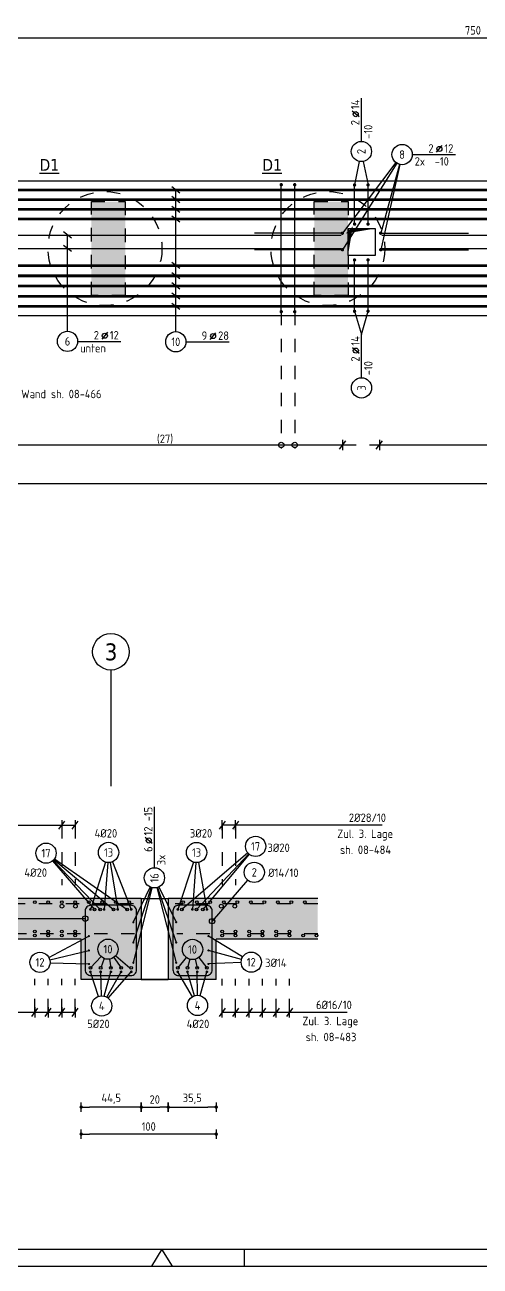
# Model space of a CAD drawing. Extents: x -8.7 to 34.4, y 0 to 21.
# Drawn here: x 5.15 to 8.52, y 0 to 9.19 of the extents above; entities that cross this region are included whole.
import ezdxf
from ezdxf.enums import TextEntityAlignment as Align

# ---------------------------------------------------------------- set-up
doc = ezdxf.new("R2010")
doc.units = 0
doc.header["$LTSCALE"] = 0.25
for name, pattern in [('AUSGEZOGEN', [1000.01, 1000, 0.01]), ('DASHED2', [0.375, 0.25, -0.125]), ('HIDDEN2', [0.187, 0.125, -0.062]), ('HIDDEN4', [0.12, 0.02, -0.1]), ('PUNKT', [0.175, 0.05, -0.125]), ('VERDECKT', [0.375, 0.25, -0.125])]:
    doc.linetypes.add(name, pattern=pattern)
for name, color, linetype in [('ACHSEN', 7, 'Continuous'), ('BETON', 7, 'Continuous'), ('DETAIL', 7, 'Continuous'), ('DRUEBER', 7, 'Continuous'), ('grau_hell', 7, 'Continuous'), ('grau_mittel', 7, 'Continuous'), ('HILFE', 7, 'Continuous'), ('MASSE', 7, 'Continuous'), ('OBJEKT', 7, 'Continuous'), ('RAHMEN', 7, 'Continuous'), ('RND', 7, 'Continuous'), ('SCHATTEN', 7, 'Continuous'), ('SFP_Achsen', 7, 'Continuous'), ('TEXT', 7, 'Continuous')]:
    doc.layers.add(name, color=color, linetype=linetype)
doc.styles.add('helv', font='tahoma.ttf')
doc.styles.add('txt', font='isocp.shx')
doc.dimstyles.new('DOT_I', dxfattribs={"dimscale": 0.25, "dimtxt": 0.25, "dimasz": 0.25, "dimexe": 0.1, "dimexo": 0.3, "dimgap": 0.1, "dimtad": 1, "dimdec": 3, "dimzin": 3, "dimtxsty": 'txt', "dimblk": 'DOT', "dimblk1": 'DOT', "dimblk2": 'DOT', "dimsah": 1, "dimcen": 0.1, "dimse1": 1, "dimse2": 1, "dimazin": 0, "dimtfac": 1, "dimtdec": 4, "dimtix": 1, "dimtmove": 2, "dimatfit": 3, "dimfxl": 0, "dimtvp": 1, "dimtolj": 1, "dimtzin": 0, "dimarcsym": 0})

# ---------------------------------------------------------------- blocks, each defined once
blk = doc.blocks.new('RND_LEI')
at = {"layer": 'RND', "color": 7, "linetype": 'Continuous'}
blk.add_line((1.022, 0.066), (1.19, 0.27), dxfattribs=at)
for centre, radius in [((0, 0), 0.3), ((1.106, 0.168), 0.075)]:
    blk.add_circle(centre, radius, dxfattribs=at)
at = {"layer": 'RND', "color": 7, "linetype": 'Continuous', "style": 'txt'}
blk.add_attdef('POSL', text='', height=0.25, dxfattribs=at).set_placement((0, 0), align=Align.MIDDLE)
blk.add_attdef('ANZ', text='', height=0.25, dxfattribs=at).set_placement((0.931, 0.057), align=Align.RIGHT)
for tag, p in [('DUM', (1.253, 0.057)), ('ABSTD', (1.674, 0.057)), ('POSTXT', (0.374, -0.327))]:
    blk.add_attdef(tag, p, '', height=0.25, dxfattribs=at)
blk = doc.blocks.new('lei_gre')
at = {"layer": 'RND', "color": 7, "linetype": 'Continuous'}
for p, q in [((-0.09, -0.12), (0.09, 0.12)), ((0, 0.149), (0, -0.151))]:
    blk.add_line(p, q, dxfattribs=at)
blk = doc.blocks.new('DOT')
at = {"layer": 'MASSE', "color": 7, "linetype": 'Continuous'}
for p, q in [((0, 0), (-1, 0)), ((0, 0.54), (0, -0.54))]:
    blk.add_line(p, q, dxfattribs=at)
at = {"layer": 'MASSE', "color": 7, "linetype": 'Continuous', "const_width": 0.2}
blk.add_lwpolyline([(-0.1, 0, 1), (0.1, 0, 1)], format="xyb", close=True, dxfattribs=at)
blk = doc.blocks.new('*D23')
at = {"layer": 'Defpoints', "color": 0, "linetype": 'AUSGEZOGEN', "transparency": 16777216}
for p in [(4.716, 9.094), (12.216, 9.094), (12.216, 9.094)]:
    blk.add_point(p, dxfattribs=at)
at = {"layer": 'MASSE', "color": 0, "linetype": 'AUSGEZOGEN', "lineweight": -2, "transparency": 16777216}
blk.add_line((4.7785, 9.094), (12.1535, 9.094), dxfattribs=at)
at = {"layer": 'MASSE', "color": 0, "linetype": 'AUSGEZOGEN', "lineweight": -2, "transparency": 16777216, "xscale": 0.0625, "yscale": 0.0625, "zscale": 0.0625, "rotation": 180}
blk.add_blockref('DOT', (4.716, 9.094), dxfattribs=at)
at = {"layer": 'MASSE', "color": 0, "linetype": 'AUSGEZOGEN', "lineweight": -2, "transparency": 16777216, "xscale": 0.0625, "yscale": 0.0625, "zscale": 0.0625}
blk.add_blockref('DOT', (12.216, 9.094), dxfattribs=at)
at = {"layer": 'MASSE', "color": 0, "linetype": 'AUSGEZOGEN', "transparency": 16777216, "insert": (8.466, 9.1502), "char_height": 0.0625, "attachment_point": 5, "style": 'txt'}
blk.add_mtext('\\A1;750', dxfattribs=at)
blk = doc.blocks.new('RND_HIN')
at = {"layer": 'RND', "color": 7, "linetype": 'Continuous'}
blk.add_circle((0, 0), 0.3, dxfattribs=at)
at = {"layer": 'RND', "color": 7, "linetype": 'Continuous', "style": 'txt'}
blk.add_attdef('POSI', text='', height=0.25, dxfattribs=at).set_placement((0, 0), align=Align.MIDDLE)
blk = doc.blocks.new('DINA0')
at = {"color": 7, "linetype": 'Continuous'}
for p, q in [((59.45, 0.5), (59.14, 0)), ((59.76, 0), (59.45, 0.5))]:
    blk.add_line(p, q, dxfattribs=at)
at = {"layer": 'RAHMEN', "color": 5}
blk.add_line((2, 0.5), (118.4, 0.5), dxfattribs=at)
at = {"layer": 'RAHMEN', "color": 7}
blk.add_line((61.9, 0), (61.9, 0.5), dxfattribs=at)
at = {"layer": 'RAHMEN'}
blk.add_line((0, 0), (118.9, 0), dxfattribs=at)
blk = doc.blocks.new('*D45')
at = {"layer": 'Defpoints', "color": 0, "linetype": 'AUSGEZOGEN', "transparency": 16777216}
for p in [(5.5646, 0.9777), (5.5646, 0.9777), (6.5646, 0.9777)]:
    blk.add_point(p, dxfattribs=at)
at = {"layer": 'MASSE', "color": 0, "linetype": 'AUSGEZOGEN', "lineweight": -2, "transparency": 16777216}
blk.add_line((6.5021, 0.9777), (5.6271, 0.9777), dxfattribs=at)
at = {"layer": 'MASSE', "color": 0, "linetype": 'AUSGEZOGEN', "lineweight": -2, "transparency": 16777216, "xscale": 0.0625, "yscale": 0.0625, "zscale": 0.0625, "rotation": 180}
blk.add_blockref('DOT', (5.5646, 0.9777), dxfattribs=at)
at = {"layer": 'MASSE', "color": 0, "linetype": 'AUSGEZOGEN', "lineweight": -2, "transparency": 16777216, "xscale": 0.0625, "yscale": 0.0625, "zscale": 0.0625}
blk.add_blockref('DOT', (6.5646, 0.9777), dxfattribs=at)
at = {"layer": 'MASSE', "color": 0, "linetype": 'AUSGEZOGEN', "transparency": 16777216, "insert": (6.0646, 1.0339), "char_height": 0.0625, "attachment_point": 5, "style": 'txt'}
blk.add_mtext('\\A1;100', dxfattribs=at)
blk = doc.blocks.new('*D47')
at = {"layer": 'Defpoints', "color": 0, "linetype": 'AUSGEZOGEN', "transparency": 16777216}
for p in [(5.5646, 1.1777), (5.5646, 1.1777), (6.0096, 1.1777)]:
    blk.add_point(p, dxfattribs=at)
at = {"layer": 'MASSE', "color": 0, "linetype": 'AUSGEZOGEN', "lineweight": -2, "transparency": 16777216}
blk.add_line((5.9471, 1.1777), (5.6271, 1.1777), dxfattribs=at)
at = {"layer": 'MASSE', "color": 0, "linetype": 'AUSGEZOGEN', "lineweight": -2, "transparency": 16777216, "xscale": 0.0625, "yscale": 0.0625, "zscale": 0.0625, "rotation": 180}
blk.add_blockref('DOT', (5.5646, 1.1777), dxfattribs=at)
at = {"layer": 'MASSE', "color": 0, "linetype": 'AUSGEZOGEN', "lineweight": -2, "transparency": 16777216, "xscale": 0.0625, "yscale": 0.0625, "zscale": 0.0625}
blk.add_blockref('DOT', (6.0096, 1.1777), dxfattribs=at)
at = {"layer": 'MASSE', "color": 0, "linetype": 'AUSGEZOGEN', "transparency": 16777216, "insert": (5.7871, 1.2386), "char_height": 0.0625, "attachment_point": 5, "style": 'txt'}
blk.add_mtext('\\A1;44,5', dxfattribs=at)
blk = doc.blocks.new('*D48')
at = {"layer": 'Defpoints', "color": 0, "linetype": 'AUSGEZOGEN', "transparency": 16777216}
for p in [(6.0096, 1.1777), (6.2096, 1.1777), (6.2096, 1.1777)]:
    blk.add_point(p, dxfattribs=at)
at = {"layer": 'MASSE', "color": 0, "linetype": 'AUSGEZOGEN', "lineweight": -2, "transparency": 16777216}
blk.add_line((6.0721, 1.1777), (6.1471, 1.1777), dxfattribs=at)
at = {"layer": 'MASSE', "color": 0, "linetype": 'AUSGEZOGEN', "lineweight": -2, "transparency": 16777216, "xscale": 0.0625, "yscale": 0.0625, "zscale": 0.0625, "rotation": 180}
blk.add_blockref('DOT', (6.0096, 1.1777), dxfattribs=at)
at = {"layer": 'MASSE', "color": 0, "linetype": 'AUSGEZOGEN', "lineweight": -2, "transparency": 16777216, "xscale": 0.0625, "yscale": 0.0625, "zscale": 0.0625}
blk.add_blockref('DOT', (6.2096, 1.1777), dxfattribs=at)
at = {"layer": 'MASSE', "color": 0, "linetype": 'AUSGEZOGEN', "transparency": 16777216, "insert": (6.1096, 1.2339), "char_height": 0.0625, "attachment_point": 5, "style": 'txt'}
blk.add_mtext('\\A1;20', dxfattribs=at)
blk = doc.blocks.new('*D49')
at = {"layer": 'Defpoints', "color": 0, "linetype": 'AUSGEZOGEN', "transparency": 16777216}
for p in [(6.2096, 1.1777), (6.5646, 1.1777), (6.5646, 1.1777)]:
    blk.add_point(p, dxfattribs=at)
at = {"layer": 'MASSE', "color": 0, "linetype": 'AUSGEZOGEN', "lineweight": -2, "transparency": 16777216}
blk.add_line((6.2721, 1.1777), (6.5021, 1.1777), dxfattribs=at)
at = {"layer": 'MASSE', "color": 0, "linetype": 'AUSGEZOGEN', "lineweight": -2, "transparency": 16777216, "xscale": 0.0625, "yscale": 0.0625, "zscale": 0.0625, "rotation": 180}
blk.add_blockref('DOT', (6.2096, 1.1777), dxfattribs=at)
at = {"layer": 'MASSE', "color": 0, "linetype": 'AUSGEZOGEN', "lineweight": -2, "transparency": 16777216, "xscale": 0.0625, "yscale": 0.0625, "zscale": 0.0625}
blk.add_blockref('DOT', (6.5646, 1.1777), dxfattribs=at)
at = {"layer": 'MASSE', "color": 0, "linetype": 'AUSGEZOGEN', "transparency": 16777216, "insert": (6.3871, 1.2386), "char_height": 0.0625, "attachment_point": 5, "style": 'txt'}
blk.add_mtext('\\A1;35,5', dxfattribs=at)

msp = doc.modelspace()

# ---------------------------------------------------------------- hatches: boundary and pattern name
at = {"layer": 'grau_hell'}
for points in [[(5.891, 7.8822), (5.641, 7.8822), (5.641, 7.1872), (5.891, 7.1872)], [(7.291, 7.1872), (7.541, 7.1872), (7.541, 7.8822), (7.291, 7.8822)]]:
    msp.add_hatch(color=9, dxfattribs=at).paths.add_polyline_path(points)

# ---------------------------------------------------------------- linework, layer by layer
at = {"layer": 'ACHSEN', "color": 140, "linetype": 'AUSGEZOGEN'}
msp.add_line((5.7846, 4.4138), (5.7846, 3.5541), dxfattribs=at)
at = {"layer": 'BETON', "color": 6, "linetype": 'AUSGEZOGEN'}
for p, q in [((4.841, 8.0372), (9.566, 8.0372)), ((9.566, 7.0372), (4.841, 7.0372)), ((6.0096, 2.7218), (4.8128, 2.7218)), ((6.0096, 2.7218), (6.0096, 2.1218)), ((7.3164, 2.7218), (6.2096, 2.7218)), ((6.2096, 2.7218), (6.2096, 2.1218)), ((5.5646, 2.4218), (4.8128, 2.4218)), ((5.5646, 2.1218), (5.5646, 2.4218)), ((7.3164, 2.4218), (6.5646, 2.4218)), ((6.5646, 2.1218), (6.5646, 2.4218)), ((6.5646, 2.1218), (5.5646, 2.1218))]:
    msp.add_line(p, q, dxfattribs=at)
msp.add_lwpolyline([(7.741, 7.4821), (7.541, 7.4821), (7.541, 7.6822), (7.741, 7.6822)], close=True, dxfattribs=at)
at = {"layer": 'DETAIL', "color": 102, "linetype": 'VERDECKT'}
for centre in [(5.7413, 7.5349), (7.3913, 7.5349)]:
    msp.add_circle(centre, 0.4217, dxfattribs=at)
at = {"layer": 'DRUEBER', "color": 7, "linetype": 'PUNKT', "lineweight": -2}
for points in [[(5.641, 7.8822), (5.891, 7.8822), (5.891, 7.1872), (5.641, 7.1872)], [(7.291, 7.8822), (7.541, 7.8822), (7.541, 7.1872), (7.291, 7.1872)]]:
    msp.add_lwpolyline(points, close=True, dxfattribs=at)
at = {"layer": 'grau_mittel', "color": 61}
for points in [[(4.8128, 2.7218), (6.0096, 2.7218), (4.8128, 2.4218), (6.0096, 2.4218)], [(7.3164, 2.7218), (6.2096, 2.7218), (7.3164, 2.4218), (6.2096, 2.4218)], [(5.5646, 2.4218), (6.0096, 2.4218), (5.5646, 2.1218), (6.0096, 2.1218)], [(6.5646, 2.4218), (6.2096, 2.4218), (6.5646, 2.1218), (6.2096, 2.1218)]]:
    msp.add_solid(points, dxfattribs=at)
at = {"layer": 'HILFE', "color": 102, "linetype": 'AUSGEZOGEN'}
for p, q in [((4.5936, 3.2654), (5.521, 3.2654)), ((7.7935, 3.2654), (6.6082, 3.2654)), ((4.5936, 1.8795), (5.521, 1.8795)), ((7.5357, 1.8792), (6.6082, 1.8792))]:
    msp.add_line(p, q, dxfattribs=at)
at = {"layer": 'OBJEKT', "color": 7, "linetype": 'AUSGEZOGEN'}
for p, q in [((6.0096, 2.7218), (6.2096, 2.7218)), ((6.0096, 2.1218), (6.2096, 2.1218))]:
    msp.add_line(p, q, dxfattribs=at)
at = {"layer": 'RND', "color": 7, "linetype": 'AUSGEZOGEN'}
for p, q in [((7.6395, 8.3283), (7.6395, 8.6483)), ((8.0162, 8.2307), (8.3362, 8.2307)), ((7.6407, 6.578), (7.6407, 6.898)), ((5.5385, 6.8475), (5.8585, 6.8475)), ((6.3404, 6.8444), (6.6604, 6.8444)), ((4.8702, 6.0803), (7.501, 6.0803)), ((7.773, 6.0803), (9.5393, 6.0803)), ((2.1534, 5.7939), (12.0616, 5.7939)), ((6.1069, 2.9503), (6.1069, 3.4018))]:
    msp.add_line(p, q, dxfattribs=at)
at = {"layer": 'RND', "color": 102, "linetype": 'AUSGEZOGEN'}
for p, q in [((7.8959, 8.1709), (7.4992, 7.6483)), ((7.9014, 8.1671), (7.4992, 7.5262)), ((7.6245, 8.1798), (7.589, 8.0056)), ((7.6542, 8.1797), (7.689, 8.0056)), ((7.9215, 8.1583), (7.7828, 7.6483)), ((7.9248, 8.1575), (7.7828, 7.5262)), ((6.2654, 6.9194), (6.2654, 7.9684)), ((5.4635, 6.9225), (5.4635, 7.6349)), ((7.589, 7.0706), (7.6407, 6.898)), ((7.6407, 6.898), (7.689, 7.0706)), ((6.7996, 3.0598), (6.3102, 2.6414)), ((6.8052, 3.0539), (6.418, 2.6414)), ((6.8085, 3.051), (6.4658, 2.6414)), ((5.3534, 3.0011), (5.6634, 2.6414)), ((5.3564, 3.0038), (5.7042, 2.6414)), ((5.3621, 3.01), (5.805, 2.6414)), ((5.3661, 3.0152), (5.9058, 2.6414)), ((5.7449, 2.992), (5.6334, 2.6414)), ((5.7617, 2.9887), (5.7342, 2.6414)), ((5.7794, 2.9894), (5.835, 2.6414)), ((5.7954, 2.9938), (5.9358, 2.6414)), ((6.3958, 2.9916), (6.2802, 2.6414)), ((6.4137, 2.9881), (6.388, 2.6414)), ((6.4327, 2.9891), (6.4958, 2.6414)), ((6.7975, 2.8592), (6.5346, 2.5545)), ((6.0747, 2.8075), (5.9508, 2.5463)), ((6.0837, 2.804), (5.9508, 2.3963)), ((6.0888, 2.8025), (5.9508, 2.2463)), ((6.1256, 2.8026), (6.2684, 2.2463)), ((6.1309, 2.8042), (6.2684, 2.3963)), ((6.14, 2.8079), (6.2684, 2.5463)), ((4.7116, 2.5739), (5.5946, 2.5739)), ((5.3258, 2.285), (5.6221, 2.4439)), ((6.7603, 2.2898), (6.5072, 2.4439)), ((5.3326, 2.2673), (5.6221, 2.3377)), ((5.8205, 2.2987), (5.9258, 2.2094)), ((6.7521, 2.2706), (6.5072, 2.3377)), ((5.3346, 2.2471), (5.6221, 2.2377)), ((5.7118, 2.2926), (5.6334, 2.2094)), ((5.7358, 2.2774), (5.709, 2.2094)), ((5.7747, 2.2731), (5.7846, 2.2094)), ((5.8064, 2.2859), (5.8602, 2.2094)), ((6.3424, 2.2867), (6.2802, 2.2094)), ((6.3695, 2.2728), (6.3521, 2.2094)), ((6.4079, 2.2725), (6.424, 2.2094)), ((6.4356, 2.2861), (6.4958, 2.2094)), ((6.7495, 2.2477), (6.5072, 2.2377)), ((5.6931, 1.9978), (5.6334, 2.1794)), ((5.7143, 2.0015), (5.709, 2.1794)), ((5.736, 1.999), (5.7846, 2.1794)), ((5.7535, 1.9918), (5.8602, 2.1794)), ((5.7656, 1.9832), (5.9358, 2.1794)), ((6.3881, 1.9954), (6.2802, 2.1794)), ((6.4047, 2.0026), (6.3521, 2.1794)), ((6.4254, 2.0057), (6.424, 2.1794)), ((6.4463, 2.0029), (6.4958, 2.1794))]:
    msp.add_line(p, q, dxfattribs=at)
at = {"layer": 'RND', "color": 102, "linetype": 'VERDECKT'}
for p, q in [((7.0462, 7.0672), (7.0462, 6.0553)), ((7.1462, 7.0672), (7.1462, 6.0553))]:
    msp.add_line(p, q, dxfattribs=at)
at = {"layer": 'RND', "color": 7, "linetype": 'VERDECKT'}
msp.add_line((7.501, 6.0803), (7.773, 6.0803), dxfattribs=at)
at = {"layer": 'RND', "color": 7, "linetype": 'HIDDEN4'}
for p, q in [((5.421, 3.2654), (5.421, 2.8215)), ((5.521, 3.2654), (5.521, 2.8215)), ((6.6082, 3.2654), (6.6082, 2.8215)), ((6.7082, 3.2654), (6.7082, 2.8215)), ((5.221, 1.8795), (5.221, 2.1269)), ((5.321, 1.8795), (5.321, 2.1269)), ((5.421, 1.8795), (5.421, 2.1269)), ((5.521, 1.8795), (5.521, 2.1269)), ((6.6082, 1.8792), (6.6082, 2.1269)), ((6.7082, 1.8792), (6.7082, 2.1269)), ((6.8082, 1.8792), (6.8082, 2.1269)), ((6.9082, 1.8792), (6.9082, 2.1269)), ((7.0082, 1.8792), (7.0082, 2.1269)), ((7.1082, 1.8792), (7.1082, 2.1269))]:
    msp.add_line(p, q, dxfattribs=at)
at = {"layer": 'RND', "color": 1, "linetype": 'DASHED2'}
for p, q in [((5.951, 2.6818), (4.8128, 2.6818)), ((7.3164, 2.6818), (6.2611, 2.6818)), ((5.9603, 2.4618), (4.8128, 2.4618)), ((7.3164, 2.4618), (6.2726, 2.4618))]:
    msp.add_line(p, q, dxfattribs=at)
at = {"layer": 'RND', "color": 7, "linetype": 'AUSGEZOGEN'}
for points, const_width in [([(7.04, 8.0072, 1), (7.0525, 8.0072, 1)], 0.0125), ([(7.14, 8.0072, 1), (7.1525, 8.0072, 1)], 0.0125), ([(7.5828, 8.0056, 1), (7.5953, 8.0056, 1)], 0.0125), ([(7.6828, 8.0056, 1), (7.6953, 8.0056, 1)], 0.0125), ([(7.5828, 7.7156, 1), (7.5953, 7.7156, 1)], 0.0125), ([(7.6828, 7.7156, 1), (7.6953, 7.7156, 1)], 0.0125), ([(7.5054, 7.6483, -1), (7.4929, 7.6483, -1)], 0.0125), ([(7.7765, 7.6483, 1), (7.789, 7.6483, 1)], 0.0125), ([(7.5054, 7.5262, 1), (7.4929, 7.5262, 1)], 0.0125), ([(7.7765, 7.5262, -1), (7.789, 7.5262, -1)], 0.0125), ([(7.5828, 7.4506, 1), (7.5953, 7.4506, 1)], 0.0125), ([(7.6828, 7.4506, 1), (7.6953, 7.4506, 1)], 0.0125), ([(7.04, 7.0672, 1), (7.0525, 7.0672, 1)], 0.0125), ([(7.14, 7.0672, 1), (7.1525, 7.0672, 1)], 0.0125), ([(7.5828, 7.0706, 1), (7.5953, 7.0706, 1)], 0.0125), ([(7.6828, 7.0706, 1), (7.6953, 7.0706, 1)], 0.0125), ([(5.6284, 2.6414, 1), (5.6384, 2.6414, 1)], 0.01), ([(5.7292, 2.6414, 1), (5.7392, 2.6414, 1)], 0.01), ([(5.83, 2.6414, 1), (5.84, 2.6414, 1)], 0.01), ([(5.9308, 2.6414, 1), (5.9408, 2.6414, 1)], 0.01), ([(5.9308, 2.6414, 1), (5.9408, 2.6414, 1)], 0.01), ([(6.2752, 2.6414, 1), (6.2852, 2.6414, 1)], 0.01), ([(6.383, 2.6414, 1), (6.393, 2.6414, 1)], 0.01), ([(6.4908, 2.6414, 1), (6.5008, 2.6414, 1)], 0.01), ([(6.4908, 2.6414, 1), (6.5008, 2.6414, 1)], 0.01), ([(5.9468, 2.5463, 1), (5.9548, 2.5463, 1)], 0.008), ([(6.2724, 2.5463, -1), (6.2644, 2.5463, -1)], 0.008), ([(5.6181, 2.4439, 1), (5.6261, 2.4439, 1)], 0.008), ([(5.9468, 2.3963, 1), (5.9548, 2.3963, 1)], 0.008), ([(6.2724, 2.3963, -1), (6.2644, 2.3963, -1)], 0.008), ([(6.5112, 2.4439, -1), (6.5032, 2.4439, -1)], 0.008), ([(5.6181, 2.3377, 1), (5.6261, 2.3377, 1)], 0.008), ([(6.5112, 2.3377, -1), (6.5032, 2.3377, -1)], 0.008), ([(5.6181, 2.2377, 1), (5.6261, 2.2377, 1)], 0.008), ([(5.9468, 2.2463, 1), (5.9548, 2.2463, 1)], 0.008), ([(6.2724, 2.2463, -1), (6.2644, 2.2463, -1)], 0.008), ([(6.5112, 2.2377, -1), (6.5032, 2.2377, -1)], 0.008), ([(5.6284, 2.1794, 1), (5.6384, 2.1794, 1)], 0.01), ([(5.704, 2.1794, 1), (5.714, 2.1794, 1)], 0.01), ([(5.7796, 2.1794, 1), (5.7896, 2.1794, 1)], 0.01), ([(5.8552, 2.1794, 1), (5.8652, 2.1794, 1)], 0.01), ([(5.9408, 2.1794, -1), (5.9308, 2.1794, -1)], 0.01), ([(5.9308, 2.1794, 1), (5.9408, 2.1794, 1)], 0.01), ([(6.2752, 2.1794, 1), (6.2852, 2.1794, 1)], 0.01), ([(6.3471, 2.1794, 1), (6.3571, 2.1794, 1)], 0.01), ([(6.419, 2.1794, 1), (6.429, 2.1794, 1)], 0.01), ([(6.5008, 2.1794, -1), (6.4908, 2.1794, -1)], 0.01), ([(6.4908, 2.1794, 1), (6.5008, 2.1794, 1)], 0.01), ([(6.4908, 2.1794, 1), (6.5008, 2.1794, 1)], 0.01)]:
    msp.add_lwpolyline(points, format="xyb", close=True, dxfattribs=dict(at, const_width=const_width))
at = {"layer": 'RND', "color": 1, "linetype": 'AUSGEZOGEN'}
for points in [[(7.0462, 7.0672), (7.0462, 8.0072)], [(7.1462, 7.0672), (7.1462, 8.0072)], [(7.589, 7.7156), (7.589, 8.0056)], [(7.689, 7.7156), (7.689, 8.0056)], [(4.0408, 7.6349), (7.4908, 7.6349)], [(7.4992, 7.6483), (6.8492, 7.6483)], [(7.7828, 7.6483), (8.4328, 7.6483)], [(7.791, 7.6349), (12.291, 7.6349)], [(4.0408, 7.5349), (7.4908, 7.5349)], [(7.4992, 7.5262), (6.8492, 7.5262)], [(7.589, 7.0706), (7.589, 7.4506)], [(7.689, 7.0706), (7.689, 7.4506)], [(7.7828, 7.5262), (8.4328, 7.5262)], [(7.791, 7.5349), (12.291, 7.5349)]]:
    msp.add_lwpolyline(points, dxfattribs=at)
at = {"layer": 'RND', "color": 1, "linetype": 'HIDDEN2', "const_width": 0.02}
for points in [[(5.0812, 7.9684), (5.3463, 7.9684)], [(5.0812, 7.8965), (5.3463, 7.8965)], [(5.0812, 7.8247), (5.3463, 7.8247)], [(5.0812, 7.7528), (5.3463, 7.7528)], [(5.0812, 7.4084), (5.3463, 7.4084)], [(5.0812, 7.3328), (5.3463, 7.3328)], [(5.0812, 7.2572), (5.3463, 7.2572)], [(5.0812, 7.1815), (5.3463, 7.1815)], [(5.0812, 7.1059), (5.3463, 7.1059)]]:
    msp.add_lwpolyline(points, dxfattribs=at)
at = {"layer": 'RND', "color": 1, "linetype": 'AUSGEZOGEN', "const_width": 0.02}
for points in [[(5.3463, 7.9684), (12.091, 7.9684)], [(5.3463, 7.8965), (12.091, 7.8965)], [(5.3463, 7.8247), (12.091, 7.8247)], [(5.3463, 7.7528), (12.091, 7.7528)], [(5.3463, 7.4084), (12.091, 7.4084)], [(5.3463, 7.3328), (12.091, 7.3328)], [(5.3463, 7.2572), (12.091, 7.2572)], [(5.3463, 7.1815), (12.091, 7.1815)], [(5.3463, 7.1059), (12.091, 7.1059)]]:
    msp.add_lwpolyline(points, dxfattribs=at)
at = {"layer": 'RND', "color": 1, "linetype": 'AUSGEZOGEN'}
for points in [[(5.6366, 2.1518), (5.9326, 2.1518, 0.414214), (5.9746, 2.1938), (5.9746, 2.6298, 0.414214), (5.9326, 2.6718), (5.6366, 2.6718, 0.414214), (5.5946, 2.6298), (5.5946, 2.1938, 0.414214)], [(6.2866, 2.1518), (6.4926, 2.1518, 0.414214), (6.5346, 2.1938), (6.5346, 2.6298, 0.414214), (6.4926, 2.6718), (6.2866, 2.6718, 0.414214), (6.2446, 2.6298), (6.2446, 2.1938, 0.414214)]]:
    msp.add_lwpolyline(points, format="xyb", close=True, dxfattribs=at)
at = {"layer": 'RND', "color": 7, "linetype": 'AUSGEZOGEN'}
for centre, radius in [((7.0462, 6.0803), 0.02), ((7.1462, 6.0803), 0.02), ((5.221, 2.695), 0.01), ((5.321, 2.695), 0.01), ((5.4221, 2.6657), 0.014), ((5.421, 2.695), 0.01), ((5.5221, 2.6657), 0.014), ((5.521, 2.695), 0.01), ((5.621, 2.695), 0.01), ((5.721, 2.695), 0.01), ((5.821, 2.695), 0.01), ((5.921, 2.695), 0.01), ((6.321, 2.695), 0.01), ((6.421, 2.695), 0.01), ((6.521, 2.695), 0.01), ((6.6021, 2.6657), 0.014), ((6.621, 2.695), 0.01), ((6.7021, 2.6657), 0.014), ((6.721, 2.695), 0.01), ((6.821, 2.695), 0.01), ((6.921, 2.695), 0.01), ((7.021, 2.695), 0.01), ((7.121, 2.695), 0.01), ((7.221, 2.695), 0.01), ((5.5946, 2.5739), 0.02), ((5.6634, 2.6414), 0.01), ((5.7042, 2.6414), 0.01), ((5.805, 2.6414), 0.01), ((5.9058, 2.6414), 0.01), ((6.3102, 2.6414), 0.01), ((6.418, 2.6414), 0.01), ((6.4658, 2.6414), 0.01), ((6.5346, 2.5545), 0.02), ((5.221, 2.4776), 0.01), ((5.321, 2.4776), 0.01), ((5.421, 2.4776), 0.01), ((5.521, 2.4776), 0.01), ((6.6082, 2.4776), 0.01), ((6.7082, 2.4776), 0.01), ((6.8082, 2.4776), 0.01), ((6.9082, 2.4776), 0.01), ((7.0082, 2.4776), 0.01), ((7.1082, 2.4776), 0.01), ((5.221, 2.4485), 0.01), ((5.321, 2.4485), 0.01), ((5.421, 2.4485), 0.01), ((5.521, 2.4485), 0.01), ((6.6082, 2.4485), 0.01), ((6.7082, 2.4485), 0.01), ((6.8082, 2.4485), 0.01), ((6.9082, 2.4485), 0.01), ((7.0082, 2.4485), 0.01), ((7.1082, 2.4485), 0.01), ((7.2082, 2.4485), 0.01), ((7.3082, 2.4485), 0.01), ((5.6334, 2.2094), 0.01), ((5.709, 2.2094), 0.01), ((5.7846, 2.2094), 0.01), ((5.8602, 2.2094), 0.01), ((5.9358, 2.2094), 0.01), ((6.2802, 2.2094), 0.01), ((6.3521, 2.2094), 0.01), ((6.424, 2.2094), 0.01), ((6.4958, 2.2094), 0.01)]:
    msp.add_circle(centre, radius, dxfattribs=at)
at = {"layer": 'SCHATTEN', "color": 1, "linetype": 'AUSGEZOGEN'}
msp.add_lwpolyline([(7.541, 7.4822, 0, 0.0326, 0), (7.5572, 7.6808, 0, 0, 0), (7.5423, 7.6659, 0.0326, 0, 0), (7.741, 7.6822, 0, 0, 0)], format="xyseb", dxfattribs=at)
at = {"layer": 'SFP_Achsen', "color": 7, "linetype": 'AUSGEZOGEN'}
msp.add_circle((5.7846, 4.5491), 0.1352, dxfattribs=at)

# ---------------------------------------------------------------- block references
at = {"layer": 'RAHMEN', "color": 102, "linetype": 'AUSGEZOGEN', "xscale": 0.25, "yscale": 0.25, "zscale": 0.25}
msp.add_blockref('DINA0', (-8.7, 0), dxfattribs=at)
at = {"layer": 'RND', "color": 7, "linetype": 'AUSGEZOGEN', "xscale": 0.25, "yscale": 0.25, "zscale": 0.25, "rotation": 90}
for p, values in [((7.6395, 8.2533), {'POSL': '2', 'DUM': '14', 'ANZ': '2', 'POSTXT': '-10'}), ((7.6407, 6.503), {'POSL': '3', 'DUM': '14', 'ANZ': '2', 'POSTXT': '-10'}), ((6.1069, 2.8753), {'POSL': '16', 'DUM': '12', 'ANZ': '6', 'ABSTD': '-15', 'POSTXT': '3x'})]:
    msp.add_blockref('RND_LEI', p, dxfattribs=at).add_auto_attribs(values)
at = {"layer": 'RND', "color": 7, "linetype": 'AUSGEZOGEN', "xscale": 0.25, "yscale": 0.25, "zscale": 0.25}
for name, p, values in [('RND_LEI', (7.9412, 8.2307), {'POSL': '8', 'DUM': '12', 'ANZ': '2', 'POSTXT': '2x  -10'}), ('RND_LEI', (5.4635, 6.8475), {'POSL': '6', 'DUM': '12', 'ANZ': '2', 'POSTXT': 'unten'}), ('RND_LEI', (6.2654, 6.8444), {'POSL': '10', 'DUM': '28', 'ANZ': '9'}), ('RND_HIN', (5.3044, 3.0579), {'POSI': '17'}), ('RND_HIN', (5.7676, 3.0635), {'POSI': '13'}), ('RND_HIN', (6.4193, 3.0629), {'POSI': '13'}), ('RND_HIN', (6.8566, 3.1085), {'POSI': '17'}), ('RND_HIN', (6.8465, 2.916), {'POSI': '2'}), ('RND_HIN', (5.7633, 2.3472), {'POSI': '10'}), ('RND_HIN', (6.3894, 2.3451), {'POSI': '10'}), ('RND_HIN', (5.2597, 2.2495), {'POSI': '12'}), ('RND_HIN', (6.8244, 2.2508), {'POSI': '12'}), ('RND_HIN', (5.7165, 1.9266), {'POSI': '4'}), ('RND_HIN', (6.4261, 1.9307), {'POSI': '4'})]:
    msp.add_blockref(name, p, dxfattribs=at).add_auto_attribs(values)
at = {"layer": 'RND', "color": 102, "linetype": 'AUSGEZOGEN', "xscale": 0.25, "yscale": 0.25, "zscale": 0.25, "rotation": 90}
for p in [(6.2654, 7.9684), (6.2654, 7.8965), (6.2654, 7.8247), (6.2654, 7.7528), (5.4635, 7.6349), (5.4635, 7.5349), (6.2654, 7.4084), (6.2654, 7.3328), (6.2654, 7.2572), (6.2654, 7.1815), (6.2654, 7.1059)]:
    msp.add_blockref('lei_gre', p, dxfattribs=at)
at = {"layer": 'RND', "color": 7, "linetype": 'AUSGEZOGEN', "xscale": 0.25, "yscale": 0.25, "zscale": 0.25}
for p in [(7.501, 6.0803), (7.773, 6.0803), (5.421, 3.2653), (5.521, 3.2653), (5.221, 1.8794), (5.321, 1.8794), (5.421, 1.8794), (5.521, 1.8794)]:
    msp.add_blockref('lei_gre', p, dxfattribs=at)
at = {"layer": 'RND', "color": 7, "linetype": 'AUSGEZOGEN', "xscale": 0.25, "yscale": 0.25, "zscale": 0.25, "rotation": 180}
for p in [(6.6082, 3.2649), (6.7082, 3.2649), (6.6082, 1.8792), (6.7082, 1.8792), (6.8082, 1.8792), (6.9082, 1.8792), (7.0082, 1.8792), (7.1082, 1.8792)]:
    msp.add_blockref('lei_gre', p, dxfattribs=at)

# ---------------------------------------------------------------- texts
at = {"layer": 'RND', "color": 7, "linetype": 'AUSGEZOGEN', "style": 'txt'}
msp.add_text('(27)', height=0.0625, dxfattribs=at).set_placement((6.1856, 6.1266), align=Align.MIDDLE)
at = {"layer": 'SFP_Achsen', "color": 6, "linetype": 'AUSGEZOGEN', "style": 'helv'}
msp.add_text('3', height=0.125, dxfattribs=at).set_placement((5.7393, 4.486))
at = {"layer": 'TEXT', "color": 1, "linetype": 'AUSGEZOGEN', "style": 'helv'}
for p in [(5.2559, 8.1103), (6.9059, 8.1103)]:
    msp.add_text('%%uD1', height=0.0875, dxfattribs=at).set_placement(p)
at = {"layer": 'TEXT', "color": 7, "linetype": 'AUSGEZOGEN', "style": 'txt'}
for s, p in [('Bew. Wand sh. 08-466', (4.9295, 6.4265)), ('2%%C28/10 ', (7.5472, 3.2892)), ('4%%C20', (5.6638, 3.1737)), ('3%%C20', (6.37, 3.1737)), ('Zul. 3. Lage', (7.4612, 3.1705)), ('3%%C20', (6.9444, 3.0668)), ('sh. 08-484', (7.4818, 3.0517)), ('4%%C20', (5.1442, 2.8829)), ('%%C14/10', (6.9487, 2.8818)), ('3%%C14', (6.9272, 2.2148)), ('6%%C16/10 ', (7.304, 1.9031)), ('Zul. 3. Lage', (7.2033, 1.7843)), ('5%%C20', (5.6092, 1.7625)), ('4%%C20', (6.3457, 1.7625)), ('sh. 08-483', (7.2276, 1.6656))]:
    msp.add_text(s, height=0.0625, dxfattribs=at).set_placement(p)

# ---------------------------------------------------------------- dimensions: what is measured, and where the dimension line sits
at = {"layer": 'MASSE', "color": 7, "linetype": 'AUSGEZOGEN'}
for base, p1, p2, override, picture, middle in [((12.216, 9.094), (4.716, 9.094), (12.216, 9.094), {"dimdec": 0, "dimlfac": 100}, '*D23', (8.466, 9.1502)), ((5.5646, 1.1777), (6.0096, 1.1777), (5.5646, 1.1777), {"dimdec": 1, "dimlfac": 100}, '*D47', (5.7871, 1.2386)), ((6.2096, 1.1777), (6.0096, 1.1777), (6.2096, 1.1777), {"dimdec": 0, "dimlfac": 100}, '*D48', (6.1096, 1.2339)), ((6.5646, 1.1777), (6.2096, 1.1777), (6.5646, 1.1777), {"dimdec": 1, "dimlfac": 100}, '*D49', (6.3871, 1.2386)), ((5.5646, 0.9777), (6.5646, 0.9777), (5.5646, 0.9777), {"dimdec": 0, "dimlfac": 100}, '*D45', (6.0646, 1.0339))]:
    dim = msp.add_linear_dim(base=base, p1=p1, p2=p2, dimstyle='DOT_I', override=override, dxfattribs=at)
    dim.commit()
    dim.dimension.update_dxf_attribs({"geometry": picture, "text_midpoint": middle})

doc.saveas('drawing.dxf')
